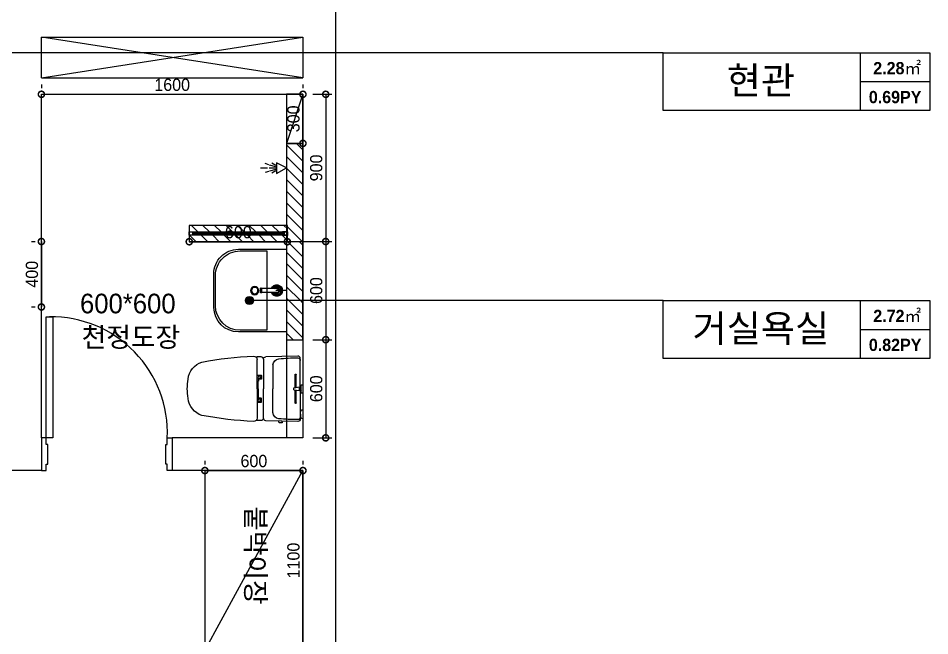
# Model space of a CAD drawing. Header units: inches. Extents: x -63256 to 33689, y -34490 to 100230.
# Drawn here: x -18902 to -13326, y -17242 to -13468 of the extents above; entities that cross this region are included whole.
import ezdxf
from ezdxf.enums import TextEntityAlignment as Align

# ---------------------------------------------------------------- set-up
doc = ezdxf.new("R2010")
doc.units = ezdxf.units.IN
doc.header["$LTSCALE"] = 100
doc.header["$MEASUREMENT"] = 0
doc.linetypes.add('HIDDEN', pattern=[0.375, 0.25, -0.125])
for name, color, linetype in [('0-ELC TEXT', 7, 'Continuous'), ('03-TEXT', 3, 'Continuous'), ('03-WAL NEW', 3, 'Continuous'), ('06-FUR', 6, 'Continuous'), ('07-DIM WAL', 5, 'Continuous'), ('BATH', 5, 'Continuous'), ('CO-BATH', 6, 'Continuous'), ('CO-DO-FR', 7, 'Continuous'), ('CO-DOOR', 8, 'Continuous'), ('FIN', 2, 'Continuous'), ('HL', 6, 'HIDDEN'), ('TOILET-1', 6, 'Continuous'), ('도면층2', 2, 'Continuous'), ('욕실마감선', 4, 'Continuous')]:
    doc.layers.add(name, color=color, linetype=linetype)
doc.styles.add('넥슨고딕', font='')
doc.styles.add('스타일1', font='')
doc.styles.add('코레일둥고', font='')
doc.styles.get('넥슨고딕').set_extended_font_data('NEXON Lv1 Gothic Bold', bold=True)
doc.styles.get('스타일1').set_extended_font_data('HYwulM')
doc.styles.get('코레일둥고').set_extended_font_data('Korail Round Gothic Medium')
doc.dimstyles.new('30', dxfattribs={"dimscale": 30, "dimtxt": 2.5, "dimasz": 2.5, "dimexe": 1.25, "dimexo": 2, "dimtad": 1, "dimdec": 0, "dimtxsty": '스타일1', "dimblk": 'DOTSMALL', "dimcen": 2.5, "dimclrd": 1, "dimclre": 1, "dimclrt": 2, "dimadec": 0, "dimazin": 0, "dimtfac": 1, "dimtix": 1, "dimtmove": 0, "dimatfit": 3, "dimldrblk": 'DOTSMALL', "dimfxl": 1.25, "dimarcsym": 0})
pattern_1 = [(135, (52.9, -23866.06), (-35.35534, -35.35534), [])]
pattern_2 = [(315, (-117352.953, 215520.7), (35.355339, 35.355339), [])]

# ---------------------------------------------------------------- blocks, each defined once
blk = doc.blocks.new('_DOTSMALL')
at = {"color": 0, "linetype": 'ByBlock', "const_width": 0.5}
blk.add_lwpolyline([(-0.0625, 0, 1), (0.0625, 0, 1)], format="xyb", close=True, dxfattribs=at)
blk = doc.blocks.new('*D334')
at = {"layer": '07-DIM WAL', "color": 1, "lineweight": -2, "transparency": 16777216}
for p, q in [((-17760.3, -16172.5), (-17760.3, -16195)), ((-17160.3, -16172.5), (-17160.3, -16195)), ((-17760.3, -16232.5), (-17160.3, -16232.5))]:
    blk.add_line(p, q, dxfattribs=at)
at = {"layer": 'Defpoints', "color": 0, "transparency": 16777216}
for p in [(-17760.3, -16232.5), (-17160.3, -16232.5), (-17160.3, -16232.5)]:
    blk.add_point(p, dxfattribs=at)
at = {"layer": '07-DIM WAL', "color": 1, "lineweight": -2, "transparency": 16777216, "xscale": 75, "yscale": 75, "zscale": 75, "rotation": 180}
blk.add_blockref('_DOTSMALL', (-17760.3, -16232.5), dxfattribs=at)
at = {"layer": '07-DIM WAL', "color": 1, "lineweight": -2, "transparency": 16777216, "xscale": 75, "yscale": 75, "zscale": 75}
blk.add_blockref('_DOTSMALL', (-17160.3, -16232.5), dxfattribs=at)
at = {"layer": '07-DIM WAL', "color": 2, "transparency": 16777216, "insert": (-17460.3, -16174.7), "char_height": 75, "attachment_point": 5, "style": '스타일1'}
blk.add_mtext('600', dxfattribs=at)
blk = doc.blocks.new('*D236')
at = {"layer": '07-DIM WAL', "color": 1, "lineweight": -2, "transparency": 16777216}
for p, q in [((-17220.3, -16232.5), (-17197.8, -16232.5)), ((-17160.3, -16232.5), (-17160.3, -17332.5)), ((-17220.3, -17332.5), (-17197.8, -17332.5))]:
    blk.add_line(p, q, dxfattribs=at)
at = {"layer": 'Defpoints', "color": 0, "transparency": 16777216}
for p in [(-17160.3, -16232.5), (-17160.3, -17332.5), (-17160.3, -17332.5)]:
    blk.add_point(p, dxfattribs=at)
at = {"layer": '07-DIM WAL', "color": 1, "lineweight": -2, "transparency": 16777216, "xscale": 75, "yscale": 75, "zscale": 75}
for p, rotation in [((-17160.3, -16232.5), 90), ((-17160.3, -17332.5), 270)]:
    blk.add_blockref('_DOTSMALL', p, dxfattribs=dict(at, rotation=rotation))
at = {"layer": '07-DIM WAL', "color": 2, "transparency": 16777216, "insert": (-17218, -16782.5), "char_height": 75, "attachment_point": 5, "rotation": 90, "style": '스타일1'}
blk.add_mtext('1100', dxfattribs=at)
blk = doc.blocks.new('A$C4B2D31F0')
at = {"layer": 'FIN', "color": 4}
for p, q in [((185, 690.9), (20.4, 690.9)), ((37.2, 692.3), (24.7, 692.3)), ((37.2, 692.3), (49.7, 692.3)), ((200.9, 690.9), (365.5, 690.9)), ((47.7, 523.7), (192.9, 523.7)), ((338.2, 523.7), (192.9, 523.7)), ((12.6, 465.9), (192.9, 465.9)), ((373.3, 465.9), (192.9, 465.9)), ((192.9, 426.6), (13.7, 426.6)), ((192.9, 426.6), (372.2, 426.6))]:
    blk.add_line(p, q, dxfattribs=at)
for points in [[(20.4, 690.9), (7.9, 690.9, 0.421209), (-7.1, 675.5), (-2.4, 480.5, 0.001659)], [(365.5, 690.9), (378, 690.9, -0.421209), (392.9, 675.5), (388.3, 480.5, -0.001659)], [(12.6, 465.9, 0.371724), (-1.8, 451.2, 0.003515), (-1, 420.3, 0.320541)], [(373.3, 465.9, -0.371724), (387.7, 451.2, -0.003515), (386.9, 420.3, -0.320541)]]:
    blk.add_lwpolyline(points, format="xyb", dxfattribs=at)
for centre, radius, start, end in [((1004.3, 663.1), 1000, 179.3116, 185.9437), ((20.4, 674.9), 16, 90, 179.3116), ((24.7, 707.3), 15, 180, 270), ((49.7, 707.3), 15, 270, 0), ((365.5, 674.9), 16, 0.6884, 90), ((-618.4, 663.1), 1000, 354.0563, 0.6884), ((49.4, 563.7), 40, 185.9437, 267.5129), ((336.5, 563.7), 40, 272.4871, 354.0563), ((12.6, 480.9), 15, 181.3651, 270), ((373.3, 480.9), 15, 270, 358.6349), ((13.7, 406.6), 20, 90, 182.3333), ((2197.7, 495.6), 2205.9, 182.3333, 190.6081), ((-1811.8, 495.6), 2205.9, 349.3919, 357.6667), ((372.2, 406.6), 20, 357.6667, 90), ((148.7, 128.9), 125.5, 198.2964, 263.4241), ((237.2, 128.9), 125.5, 276.5759, 341.7036), ((192.9, 405.9), 405.9, 261.6993, 270), ((192.9, 405.9), 405.9, 270, 278.3007)]:
    blk.add_arc(centre, radius, start, end, dxfattribs=at)
at = {"layer": 'HL', "linetype": 'Continuous'}
for p, q in [((168.9, 697.3), (168.9, 707.3)), ((168.9, 697.3), (216.9, 697.3)), ((186, 692.5), (180.6, 697.3)), ((181.6, 685.5), (186, 692.5)), ((187, 651.2), (181.6, 685.5)), ((181.6, 685.5), (204.3, 685.5)), ((186, 692.5), (199.9, 692.5)), ((198.9, 651.2), (204.3, 685.5)), ((199.9, 692.5), (205.3, 697.3)), ((204.3, 685.5), (199.9, 692.5)), ((216.9, 697.3), (216.9, 707.3)), ((106.4, 666.3), (184.4, 666.3)), ((106.4, 659.3), (185.5, 659.3)), ((187, 651.2), (198.9, 651.2)), ((200.4, 659.3), (279.4, 659.3)), ((201.4, 666.3), (279.4, 666.3)), ((-16, 576.9), (-16, 564.8)), ((-12, 580.9), (-4.8, 580.9)), ((-12, 560.8), (-4.3, 560.8)), ((192.9, 433.7), (146.6, 433.7)), ((192.9, 433.7), (239.3, 433.7))]:
    blk.add_line(p, q, dxfattribs=at)
for points in [[(110.4, 426.6), (110.4, 450.8, -0.414214), (114.4, 454.8), (130.9, 454.8, -0.414214), (134.9, 450.8), (134.9, 435.2), (134.9, 426.6)], [(275.5, 426.6), (275.5, 450.8, 0.414214), (271.5, 454.8), (255, 454.8, 0.414214), (251, 450.8), (251, 435.2), (251, 426.6)], [(134.9, 435.2), (144.6, 435.2, -0.414214), (146.6, 433.2), (146.6, 426.6)], [(251, 435.2), (241.3, 435.2, 0.414214), (239.3, 433.2), (239.3, 426.6)]]:
    blk.add_lwpolyline(points, format="xyb", dxfattribs=at)
for centre in [(122.9, 440.9), (262.9, 440.9)]:
    blk.add_circle(centre, 8, dxfattribs=at)
for centre, radius, start, end in [((106.4, 662.8), 3.5, 90, 270), ((279.4, 662.8), 3.5, 270, 90), ((-12, 576.9), 4, 90, 180), ((-12, 564.8), 4, 180, 270)]:
    blk.add_arc(centre, radius, start, end, dxfattribs=at)
blk = doc.blocks.new('B-003')
blk.add_line((0, 0), (0, -65))
at = {"layer": 'CO-BATH'}
for p, q in [((-252.5, 0), (-252.5, -295)), ((252.5, 0), (-252.5, 0)), ((252.5, -295), (252.5, 0)), ((-102.5, -445), (102.5, -445))]:
    blk.add_line(p, q, dxfattribs=at)
at = {"layer": 'CO-BATH', "color": 8}
for p, q in [((-12.5, -60), (-12.5, -150.5)), ((12.5, -60), (12.5, -150.5)), ((-242.5, -120), (-242.5, -285)), ((242.5, -120), (-242.5, -120)), ((-14.5, -155.5), (-14.5, -160.5)), ((-14.5, -160.5), (14.5, -160.5)), ((-13.5, -150.5), (-13.5, -155.5)), ((13.5, -150.5), (13.5, -155.5)), ((14.5, -155.5), (14.5, -160.5)), ((242.5, -285), (242.5, -120)), ((-92.5, -435), (92.5, -435))]:
    blk.add_line(p, q, dxfattribs=at)
at = {"layer": 'CO-BATH', "color": 251}
for p, q in [((-14.5, -155.5), (14.5, -155.5)), ((-13.5, -150.5), (13.5, -150.5))]:
    blk.add_line(p, q, dxfattribs=at)
at = {"layer": 'CO-BATH', "color": 8}
blk.add_circle((0, -195), 25, dxfattribs=at)
at = {"layer": 'CO-BATH', "color": 251}
blk.add_circle((0, -195), 20, dxfattribs=at)
at = {"layer": 'CO-BATH', "color": 8}
for centre, radius, start, end in [((0, -60), 35, 290.9248, 249.0751), ((0, -60), 12.5, 360, 180), ((-92.5, -285), 150, 180, 270), ((92.5, -285), 150, 270, 0)]:
    blk.add_arc(centre, radius, start, end, dxfattribs=at)
at = {"layer": 'CO-BATH', "color": 251}
for radius, start, end in [(30, 294.6243, 245.3757), (25, 300, 240), (18, 313.9829, 226.017)]:
    blk.add_arc((0, -60), radius, start, end, dxfattribs=at)
at = {"layer": 'CO-BATH'}
for centre, start, end in [((-102.5, -295), 180, 270), ((102.5, -295), 270, 0)]:
    blk.add_arc(centre, 150, start, end, dxfattribs=at)
blk = doc.blocks.new('*D255')
at = {"layer": '07-DIM WAL', "color": 1, "lineweight": -2, "transparency": 16777216}
for p, q in [((-18760.3, -13872.5), (-18760.3, -13895)), ((-17160.3, -13872.5), (-17160.3, -13895)), ((-18760.3, -13932.5), (-17160.3, -13932.5))]:
    blk.add_line(p, q, dxfattribs=at)
at = {"layer": 'Defpoints', "color": 0, "transparency": 16777216}
for p in [(-18760.3, -13932.5), (-17160.3, -13932.5), (-17160.3, -13932.5)]:
    blk.add_point(p, dxfattribs=at)
at = {"layer": '07-DIM WAL', "color": 1, "lineweight": -2, "transparency": 16777216, "xscale": 75, "yscale": 75, "zscale": 75, "rotation": 180}
blk.add_blockref('_DOTSMALL', (-18760.3, -13932.5), dxfattribs=at)
at = {"layer": '07-DIM WAL', "color": 1, "lineweight": -2, "transparency": 16777216, "xscale": 75, "yscale": 75, "zscale": 75}
blk.add_blockref('_DOTSMALL', (-17160.3, -13932.5), dxfattribs=at)
at = {"layer": '07-DIM WAL', "color": 2, "transparency": 16777216, "insert": (-17960.3, -13874.7), "char_height": 75, "attachment_point": 5, "style": '스타일1'}
blk.add_mtext('1600', dxfattribs=at)
blk = doc.blocks.new('*D235')
at = {"layer": '07-DIM WAL', "color": 1, "lineweight": -2, "transparency": 16777216}
for p, q in [((-17100.3, -13932.5), (-16983.4, -13932.5)), ((-17020.9, -13932.5), (-17020.9, -14832.5)), ((-17200.3, -14832.5), (-16983.4, -14832.5))]:
    blk.add_line(p, q, dxfattribs=at)
at = {"layer": 'Defpoints', "color": 0, "transparency": 16777216}
for p in [(-17160.3, -13932.5), (-17260.3, -14832.5), (-17020.9, -14832.5)]:
    blk.add_point(p, dxfattribs=at)
at = {"layer": '07-DIM WAL', "color": 1, "lineweight": -2, "transparency": 16777216, "xscale": 75, "yscale": 75, "zscale": 75}
for p, rotation in [((-17020.9, -13932.5), 90), ((-17020.9, -14832.5), 270)]:
    blk.add_blockref('_DOTSMALL', p, dxfattribs=dict(at, rotation=rotation))
at = {"layer": '07-DIM WAL', "color": 2, "transparency": 16777216, "insert": (-17078.7, -14382.5), "char_height": 75, "attachment_point": 5, "rotation": 90, "style": '스타일1'}
blk.add_mtext('900', dxfattribs=at)
blk = doc.blocks.new('*D332')
at = {"layer": '07-DIM WAL', "color": 1, "lineweight": -2, "transparency": 16777216}
for p, q in [((-17100.3, -14832.5), (-16983.4, -14832.5)), ((-17020.9, -14832.5), (-17020.9, -15432.5)), ((-17100.3, -15432.5), (-16983.4, -15432.5))]:
    blk.add_line(p, q, dxfattribs=at)
at = {"layer": 'Defpoints', "color": 0, "transparency": 16777216}
for p in [(-17160.3, -14832.5), (-17160.3, -15432.5), (-17020.9, -15432.5)]:
    blk.add_point(p, dxfattribs=at)
at = {"layer": '07-DIM WAL', "color": 1, "lineweight": -2, "transparency": 16777216, "xscale": 75, "yscale": 75, "zscale": 75}
for p, rotation in [((-17020.9, -14832.5), 90), ((-17020.9, -15432.5), 270)]:
    blk.add_blockref('_DOTSMALL', p, dxfattribs=dict(at, rotation=rotation))
at = {"layer": '07-DIM WAL', "color": 2, "transparency": 16777216, "insert": (-17078.7, -15132.5), "char_height": 75, "attachment_point": 5, "rotation": 90, "style": '스타일1'}
blk.add_mtext('600', dxfattribs=at)
blk = doc.blocks.new('*D333')
at = {"layer": '07-DIM WAL', "color": 1, "lineweight": -2, "transparency": 16777216}
for p, q in [((-17100.3, -15432.5), (-16983.4, -15432.5)), ((-17020.9, -15432.5), (-17020.9, -16032.5)), ((-17100.3, -16032.5), (-16983.4, -16032.5))]:
    blk.add_line(p, q, dxfattribs=at)
at = {"layer": 'Defpoints', "color": 0, "transparency": 16777216}
for p in [(-17160.3, -15432.5), (-17160.3, -16032.5), (-17020.9, -16032.5)]:
    blk.add_point(p, dxfattribs=at)
at = {"layer": '07-DIM WAL', "color": 1, "lineweight": -2, "transparency": 16777216, "xscale": 75, "yscale": 75, "zscale": 75}
for p, rotation in [((-17020.9, -15432.5), 90), ((-17020.9, -16032.5), 270)]:
    blk.add_blockref('_DOTSMALL', p, dxfattribs=dict(at, rotation=rotation))
at = {"layer": '07-DIM WAL', "color": 2, "transparency": 16777216, "insert": (-17078.7, -15732.5), "char_height": 75, "attachment_point": 5, "rotation": 90, "style": '스타일1'}
blk.add_mtext('600', dxfattribs=at)
blk = doc.blocks.new('AC-8')
at = {"layer": 'BATH'}
for p, q in [((-50.8, 54), (-0.1, 142.7)), ((-0.1, 142.7), (45.4, 54)), ((45.4, 54), (-50.8, 54)), ((-24.7, 46.5), (-46.3, 12.2)), ((-13.5, 47.3), (-27.7, -7.9)), ((-1.6, 49.5), (-1.6, -10.8)), ((10.4, 47.3), (24.5, -7.9)), ((21.6, 46.5), (43.2, 12.2)), ((-31.4, -16.2), (-41.1, -49)), ((-1.6, -27.3), (-1.6, -88.5)), ((28.3, -16.2), (38, -49))]:
    blk.add_line(p, q, dxfattribs=at)
blk = doc.blocks.new('A$C1AC25B95')
at = {"layer": '욕실마감선', "color": 8}
for p, q in [((28.3, 72.3), (28.3, 75)), ((53.3, 73.7), (53.3, 75))]:
    blk.add_line(p, q, dxfattribs=at)
at = {"layer": 'TOILET-1', "linetype": 'Continuous', "xscale": 0.873786407766195, "yscale": 0.873786407766195, "zscale": 0.873786407766195, "rotation": 180}
blk.add_blockref('AC-8', (39.7, 124.7), dxfattribs=at)
blk = doc.blocks.new('*D365')
at = {"layer": '07-DIM WAL', "color": 1, "lineweight": -2, "transparency": 16777216}
for p, q in [((-17220.3, -13932.5), (-17197.8, -13932.5)), ((-17160.3, -13932.5), (-17160.3, -14232.5)), ((-17220.3, -14232.5), (-17197.8, -14232.5))]:
    blk.add_line(p, q, dxfattribs=at)
at = {"layer": 'Defpoints', "color": 0, "transparency": 16777216}
for p in [(-17160.3, -13932.5), (-17160.3, -14232.5), (-17160.3, -14232.5)]:
    blk.add_point(p, dxfattribs=at)
at = {"layer": '07-DIM WAL', "color": 1, "lineweight": -2, "transparency": 16777216, "xscale": 75, "yscale": 75, "zscale": 75}
for p, rotation in [((-17160.3, -13932.5), 90), ((-17160.3, -14232.5), 270)]:
    blk.add_blockref('_DOTSMALL', p, dxfattribs=dict(at, rotation=rotation))
at = {"layer": '07-DIM WAL', "color": 2, "transparency": 16777216, "insert": (-17218, -14082.5), "char_height": 75, "attachment_point": 5, "rotation": 90, "style": '스타일1'}
blk.add_mtext('300', dxfattribs=at)
blk = doc.blocks.new('*D306')
at = {"layer": '07-DIM WAL', "color": 1, "lineweight": -2, "transparency": 16777216}
for p, q in [((-18820.3, -14832.5), (-18797.8, -14832.5)), ((-18760.3, -14832.5), (-18760.3, -15232.5)), ((-18820.3, -15232.5), (-18797.8, -15232.5))]:
    blk.add_line(p, q, dxfattribs=at)
at = {"layer": 'Defpoints', "color": 0, "transparency": 16777216}
for p in [(-18760.3, -14832.5), (-18760.3, -15232.5), (-18760.3, -15232.5)]:
    blk.add_point(p, dxfattribs=at)
at = {"layer": '07-DIM WAL', "color": 1, "lineweight": -2, "transparency": 16777216, "xscale": 75, "yscale": 75, "zscale": 75}
for p, rotation in [((-18760.3, -14832.5), 90), ((-18760.3, -15232.5), 270)]:
    blk.add_blockref('_DOTSMALL', p, dxfattribs=dict(at, rotation=rotation))
at = {"layer": '07-DIM WAL', "color": 2, "transparency": 16777216, "insert": (-18818, -15032.5), "char_height": 75, "attachment_point": 5, "rotation": 90, "style": '스타일1'}
blk.add_mtext('400', dxfattribs=at)
blk = doc.blocks.new('*D380')
at = {"layer": '07-DIM WAL', "color": 1, "lineweight": -2, "transparency": 16777216}
for p, q in [((-17855.7, -14773.6), (-17855.7, -14796.1)), ((-17255.7, -14773.6), (-17255.7, -14796.1)), ((-17255.7, -14833.6), (-17855.7, -14833.6))]:
    blk.add_line(p, q, dxfattribs=at)
at = {"layer": 'Defpoints', "color": 0, "transparency": 16777216}
for p in [(-17855.7, -14833.6), (-17855.7, -14833.6), (-17255.7, -14833.6)]:
    blk.add_point(p, dxfattribs=at)
at = {"layer": '07-DIM WAL', "color": 1, "lineweight": -2, "transparency": 16777216, "xscale": 75, "yscale": 75, "zscale": 75, "rotation": 180}
blk.add_blockref('_DOTSMALL', (-17855.7, -14833.6), dxfattribs=at)
at = {"layer": '07-DIM WAL', "color": 1, "lineweight": -2, "transparency": 16777216, "xscale": 75, "yscale": 75, "zscale": 75}
blk.add_blockref('_DOTSMALL', (-17255.7, -14833.6), dxfattribs=at)
at = {"layer": '07-DIM WAL', "color": 2, "transparency": 16777216, "insert": (-17555.7, -14775.8), "char_height": 75, "attachment_point": 5, "style": '스타일1'}
blk.add_mtext('600', dxfattribs=at)
blk = doc.blocks.new('dfdadfs')
at = {"color": 1}
for p, q in [((-18760.3, -113832.5), (-17160.3, -113582.5)), ((-17160.3, -113832.5), (-18760.3, -113582.5))]:
    blk.add_line(p, q, dxfattribs=at)
at = {"layer": '도면층2'}
for p, q in [((-16960.3, -113302.5), (-16960.3, -117332.5)), ((-18760.3, -113832.5), (-18760.3, -113582.5)), ((-18760.3, -113582.5), (-17160.3, -113582.5)), ((-17160.3, -113582.5), (-17160.3, -113832.5)), ((-18760.3, -113832.5), (-17160.3, -113832.5)), ((-18760.3, -116032.5), (-18760.3, -113932.5)), ((-18760.3, -113932.5), (-17160.3, -113932.5)), ((-17160.3, -113932.5), (-17160.3, -116032.5)), ((-18760.3, -116032.5), (-18760.3, -116232.5)), ((-17160.3, -116032.5), (-17960, -116032.5)), ((-17960, -116032.5), (-17960, -116232.5)), ((-18760.3, -116232.5), (-18960.3, -116232.5)), ((-17160.3, -116232.5), (-17960, -116232.5)), ((-17160.3, -116232.5), (-17160.3, -117332.5))]:
    blk.add_line(p, q, dxfattribs=at)

msp = doc.modelspace()

# ---------------------------------------------------------------- hatches: boundary and pattern name
at = {"layer": '0-ELC TEXT'}
h = msp.add_hatch(color=256, dxfattribs=at)
h.dxf.hatch_style = 1
edge = h.paths.add_edge_path()
edge.add_arc((-17487.2, -15193), 25, -270, 90, ccw=False)
at = {"layer": '03-WAL NEW'}
h = msp.add_hatch(dxfattribs=at)
h.set_pattern_fill('_USER', color=256, scale=50, angle=135, style=0, pattern_type=0)
h.set_pattern_definition([(135, (72636.96, -246196.736), (-35.355339, -35.355339), [])])
h.paths.add_polyline_path([(-17160.3, -14832.5), (-17160.3, -14232.5), (-17260.3, -14232.5), (-17260.3, -14832.5)])
h = msp.add_hatch(dxfattribs=at)
h.set_pattern_fill('_USER', color=8, scale=50, angle=315, pattern_type=0)
h.set_pattern_definition(pattern_2)
h.paths.add_polyline_path([(-17855.7, -14733.6), (-17855.7, -14773.6), (-17285.7, -14773.6), (-17255.7, -14773.6), (-17255.7, -14733.6)])
h = msp.add_hatch(dxfattribs=at)
h.set_pattern_fill('_USER', color=8, scale=50, angle=315, pattern_type=0)
h.set_pattern_definition(pattern_2)
h.paths.add_polyline_path([(-17855.7, -14793.6), (-17855.7, -14833.6), (-17255.7, -14833.6), (-17255.7, -14793.6), (-17285.7, -14793.6)])
h = msp.add_hatch(dxfattribs=at)
h.set_pattern_fill('_USER', color=8, scale=50, angle=135, style=0, pattern_type=0)
h.set_pattern_definition(pattern_1)
h.paths.add_polyline_path([(-17160.3, -15193), (-17160.3, -14832.5), (-17260.3, -14832.5), (-17260.3, -15193)])
h = msp.add_hatch(dxfattribs=at)
h.set_pattern_fill('_USER', color=8, scale=50, angle=135, style=0, pattern_type=0)
h.set_pattern_definition(pattern_1)
h.paths.add_polyline_path([(-17160.3, -15432.5), (-17160.3, -15193), (-17260.3, -15193), (-17260.3, -15432.5)])

# ---------------------------------------------------------------- linework, layer by layer
at = {"layer": '0-ELC TEXT'}
for p, q in [((-14957.5, -13678.2), (-19295.2, -13678.2)), ((-13750.3, -14032), (-13750.3, -13678.2)), ((-13750.3, -13855.1), (-13325.6, -13855.1)), ((-14957.5, -15193), (-17487.2, -15193)), ((-13750.3, -15546.7), (-13750.3, -15193)), ((-13750.3, -15369.9), (-13325.6, -15369.9))]:
    msp.add_line(p, q, dxfattribs=at)
for points in [[(-14957.5, -13678.2), (-13325.6, -13678.2), (-13325.6, -14032), (-14957.5, -14032)], [(-14957.5, -15193), (-13325.6, -15193), (-13325.6, -15546.7), (-14957.5, -15546.7)]]:
    msp.add_lwpolyline(points, close=True, dxfattribs=at)
msp.add_circle((-17487.2, -15193), 25, dxfattribs=at)
at = {"layer": '03-WAL NEW'}
for p, q in [((-17260.3, -14832.5), (-17160.3, -14832.5)), ((-17260.3, -15432.5), (-17260.3, -16032.5)), ((-17260.3, -15432.5), (-17160.3, -15432.5))]:
    msp.add_line(p, q, dxfattribs=at)
for points in [[(-17260.3, -15432.5), (-17160.3, -15432.5), (-17160.3, -14232.5), (-17260.3, -14232.5)], [(-17255.7, -14733.6), (-17855.7, -14733.6), (-17855.7, -14833.6), (-17255.7, -14833.6)]]:
    msp.add_lwpolyline(points, close=True, dxfattribs=at)
at = {"layer": '06-FUR'}
msp.add_line((-17160.3, -13932.5), (-17260.3, -14232.5), dxfattribs=at)
msp.add_lwpolyline([(-17260.3, -14232.5), (-17160.3, -14232.5), (-17160.3, -13932.5), (-17260.3, -13932.5)], close=True, dxfattribs=at)
msp.add_lwpolyline([(-17760.3, -17332.5), (-17160.3, -17332.5), (-17160.3, -16232.5), (-17760.3, -16232.5), (-17760.3, -17332.5), (-17160.3, -16232.5)], dxfattribs=at)
at = {"layer": 'CO-BATH'}
for p, q in [((-17275.7, -14781.1), (-17835.7, -14781.1)), ((-17275.7, -14786.1), (-17835.7, -14786.1))]:
    msp.add_line(p, q, dxfattribs=at)
at = {"layer": 'CO-BATH', "color": 8}
msp.add_lwpolyline([(-17255.7, -14773.6), (-17255.7, -14793.6), (-17855.7, -14793.6), (-17855.7, -14773.6)], close=True, dxfattribs=at)
at = {"layer": 'CO-BATH'}
for points in [[(-17855.7, -14773.6), (-17825.7, -14773.6), (-17825.7, -14778.6), (-17835.7, -14778.6), (-17835.7, -14788.6), (-17825.7, -14788.6), (-17825.7, -14793.6), (-17855.7, -14793.6)], [(-17255.7, -14773.6), (-17285.7, -14773.6), (-17285.7, -14778.6), (-17275.7, -14778.6), (-17275.7, -14788.6), (-17285.7, -14788.6), (-17285.7, -14793.6), (-17255.7, -14793.6)]]:
    msp.add_lwpolyline(points, close=True, dxfattribs=at)
at = {"layer": 'CO-DO-FR'}
for points in [[(-18760.3, -16032.5), (-18760.3, -16232.5), (-18730.3, -16232.5), (-18730.3, -16192.5), (-18720.3, -16192.5), (-18720.3, -16072.5), (-18730.3, -16072.5), (-18730.3, -16032.5), (-18760.3, -16032.5)], [(-17960, -16032.5), (-17960, -16232.5), (-17990, -16232.5), (-17990, -16192.5), (-18000, -16192.5), (-18000, -16072.5), (-17990, -16072.5), (-17990, -16032.5), (-17960, -16032.5)]]:
    msp.add_lwpolyline(points, close=True, dxfattribs=at)
at = {"layer": 'CO-DOOR'}
msp.add_lwpolyline([(-18690.3, -15292.5), (-18690.3, -16032.5), (-18730.3, -16032.5), (-18730.3, -15292.5)], close=True, dxfattribs=at)
msp.add_arc((-18700.3, -16003.3), 710.9, 357.6458, 90.806, dxfattribs=at)

# ---------------------------------------------------------------- block references
at = {"layer": '06-FUR', "xscale": -0.7874015748031495, "yscale": 0.7874015748031495, "zscale": 0.7874015748031495, "rotation": 89.99999999999993}
msp.add_blockref('A$C1AC25B95', (-17260.3, -14351.1), dxfattribs=at)
at = {"layer": '07-DIM WAL'}
msp.add_blockref('dfdadfs', (0, 100000), dxfattribs=at)
at = {"layer": '07-DIM WAL', "xscale": -1, "rotation": 270}
msp.add_blockref('B-003', (-17260.3, -15132.5), dxfattribs=at)
at = {"layer": 'TOILET-1', "xscale": -1, "rotation": 270}
msp.add_blockref('A$C4B2D31F0', (-17867.6, -15925.4), dxfattribs=at)

# ---------------------------------------------------------------- texts
at = {"layer": '0-ELC TEXT', "style": '코레일둥고'}
for s, p in [('600*600', (-18524.1, -15271.4)), ('천정도장', (-18514.1, -15476.9))]:
    msp.add_text(s, height=120, dxfattribs=at).set_placement(p)
msp.add_text('붙박이장', height=120, rotation=270, dxfattribs=at).set_placement((-17509.8, -16450.4))
at = {"layer": '03-TEXT'}
for s, height, style, p in [('현관', 166.67, '코레일둥고', (-14358.8, -13931.7)), ('2.28㎡', 75, '넥슨고딕', (-13524.6, -13810)), ('0.69PY', 75, '넥슨고딕', (-13537.4, -13986.9)), ('거실욕실', 166.67, '코레일둥고', (-14358.8, -15446.4)), ('2.72㎡', 75, '넥슨고딕', (-13524.6, -15324.8)), ('0.82PY', 75, '넥슨고딕', (-13537.4, -15501.7))]:
    msp.add_text(s, height=height, dxfattribs=dict(at, style=style)).set_placement(p, align=Align.CENTER)

# ---------------------------------------------------------------- dimensions: what is measured, and where the dimension line sits
at = {"layer": '07-DIM WAL'}
dim = msp.add_linear_dim(base=(-17160.3, -13932.5), p1=(-18760.3, -13932.5), p2=(-17160.3, -13932.5), dimstyle='30', override={"dimtfill": 0}, dxfattribs=at)
dim.commit()
dim.dimension.update_dxf_attribs({"geometry": '*D255', "text_midpoint": (-17960.3, -13874.7)})
for base, p1, p2, angle, picture, middle in [((-17160.3, -14232.5), (-17160.3, -13932.5), (-17160.3, -14232.5), 90, '*D365', (-17218, -14082.5)), ((-17020.9, -14832.5), (-17160.3, -13932.5), (-17260.3, -14832.5), 90, '*D235', (-17078.7, -14382.5)), ((-17855.7, -14833.6), (-17255.7, -14833.6), (-17855.7, -14833.6), 180, '*D380', (-17555.7, -14775.8)), ((-18760.3, -15232.5), (-18760.3, -14832.5), (-18760.3, -15232.5), 90, '*D306', (-18818, -15032.5)), ((-17020.9, -15432.5), (-17160.3, -14832.5), (-17160.3, -15432.5), 90, '*D332', (-17078.7, -15132.5)), ((-17020.9, -16032.5), (-17160.3, -15432.5), (-17160.3, -16032.5), 90, '*D333', (-17078.7, -15732.5)), ((-17160.3, -17332.5), (-17160.3, -16232.5), (-17160.3, -17332.5), 90, '*D236', (-17218, -16782.5))]:
    dim = msp.add_linear_dim(base=base, p1=p1, p2=p2, angle=angle, dimstyle='30', dxfattribs=at)
    dim.commit()
    dim.dimension.update_dxf_attribs({"geometry": picture, "text_midpoint": middle})
dim = msp.add_linear_dim(base=(-17160.3, -16232.5), p1=(-17760.3, -16232.5), p2=(-17160.3, -16232.5), dimstyle='30', dxfattribs=at)
dim.commit()
dim.dimension.update_dxf_attribs({"geometry": '*D334', "text_midpoint": (-17460.3, -16174.7)})

doc.saveas('drawing.dxf')
